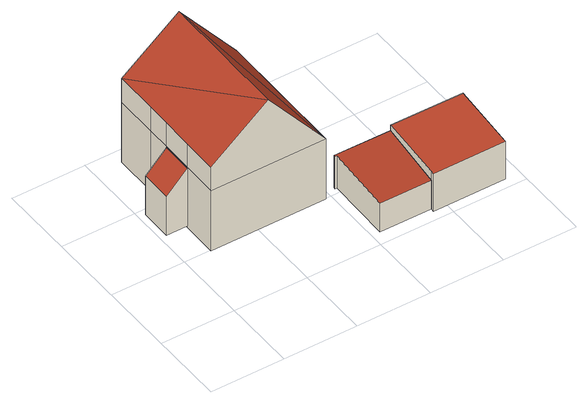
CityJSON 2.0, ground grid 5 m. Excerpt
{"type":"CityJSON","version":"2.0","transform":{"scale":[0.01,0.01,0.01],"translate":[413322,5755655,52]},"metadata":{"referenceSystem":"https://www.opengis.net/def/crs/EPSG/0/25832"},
"CityObjects":{
"building1":{"type":"Building","attributes":{"Gemeindeschluessel":"05515000","Geometrietyp2DReferenz":"3000","function":"51009_1610","roofType":"2100","measuredHeight":4.32},"geometry":[{"type":"Solid","lod":"2","boundaries":[[[[0,1,2,3]],[[4,5,1,0]],[[6,7,5,4]],[[3,2,7,6]],[[4,0,3,6]],[[1,5,7,2]]]],"semantics":{"surfaces":[{"type":"WallSurface"},{"type":"RoofSurface"},{"type":"GroundSurface"}],"values":[[0,0,0,0,1,2]]}}]},
"building2":{"type":"Building","attributes":{"Gemeindeschluessel":"05515000","Geometrietyp2DReferenz":"3000","function":"31001_1000","roofType":"3100","measuredHeight":9.41},"address":[{"country":"Germany","locality":"Münster","thoroughfareNumber":"222","thoroughfareName":"Kreuzbach"}],"geometry":[{"type":"Solid","lod":"2","boundaries":[[[[8,9,10,11]],[[12,13,9,8]],[[14,15,13,12]],[[16,17,15,14]],[[18,19,17,16]],[[20,21,19,18]],[[11,10,21,20]],[[22,20,23]],[[23,24,22]],[[24,23,25]],[[25,26,27,28,29,24]],[[22,24,29,8,11]],[[29,28,12,8]],[[28,27,14,12]],[[27,26,16,14]],[[26,25,18,16]],[[25,23,20,18]],[[22,11,20]],[[9,13,15,17,19,21,10]]]],"semantics":{"surfaces":[{"type":"WallSurface"},{"type":"RoofSurface"},{"type":"GroundSurface"}],"values":[[0,0,0,0,0,0,0,1,1,1,1,0,0,0,0,0,0,0,2]]}}]},
"building3":{"type":"Building","attributes":{"Gemeindeschluessel":"05515000","Geometrietyp2DReferenz":"3000","function":"31001_2460","roofType":"2100","measuredHeight":2.44},"geometry":[{"type":"Solid","lod":"2","boundaries":[[[[30,31,32,33]],[[34,35,31,30]],[[36,37,35,34]],[[38,39,37,36]],[[40,41,39,38]],[[33,32,41,40]],[[38,36,34,30,33,40]],[[31,35,37,39,41,32]]]],"semantics":{"surfaces":[{"type":"WallSurface"},{"type":"RoofSurface"},{"type":"GroundSurface"}],"values":[[0,0,0,0,0,0,1,2]]}}]},
"building4":{"type":"Building","attributes":{"Gemeindeschluessel":"05515000","Geometrietyp2DReferenz":"3000","function":"51009_1610","roofType":"1000","measuredHeight":2.82},"geometry":[{"type":"Solid","lod":"2","boundaries":[[[[42,43,44,45]],[[46,47,43,42]],[[48,49,47,46]],[[50,51,49,48]],[[45,44,51,50]],[[48,46,42,45,50]],[[43,47,49,51,44]]]],"semantics":{"surfaces":[{"type":"WallSurface"},{"type":"RoofSurface"},{"type":"GroundSurface"}],"values":[[0,0,0,0,0,1,2]]}}]}
},
"vertices":[
[35,735,393],[35,735,106],[179,734,106],[179,734,538],[38,949,394],[38,949,106],[181,949,538],[181,949,106],
[177,493,546],[177,493,95],[962,494,95],[962,494,546],[179,734,546],[179,734,95],[181,949,546],[181,949,95],[182,1107,546],[182,1107,95],[184,1405,546],[184,1405,95],[971,1403,546],[971,1403,95],[962,494,548],[577,1404,1036],[570,493,1036],[184,1405,724],[182,1107,724],[181,949,724],[179,734,724],[177,493,724],
[1056,552,335],[1056,552,92],[1055,539,92],[1055,539,335],[1440,547,335],[1440,547,92],[1409,91,307],[1409,91,92],[1058,91,307],[1058,91,92],[1068,539,335],[1068,539,92],
[1409,91,375],[1409,91,93],[1407,64,93],[1407,64,375],[1440,547,375],[1440,547,93],[1933,542,375],[1933,542,93],[1900,66,375],[1900,66,93]
]}
